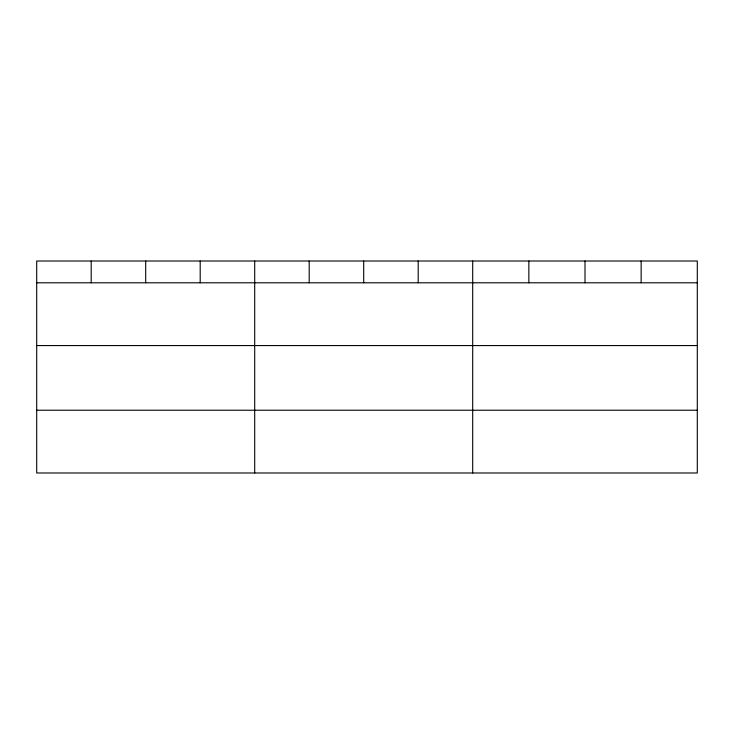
<?xml version="1.0" encoding="UTF-8"?>
<svg xmlns="http://www.w3.org/2000/svg" width="734" height="734" viewBox="0 0 734 734"><rect width="100%" height="100%" fill="white"/><g stroke="black" fill="none" stroke-linecap="round" stroke-linejoin="round"><path stroke-width="1.1" d="M697.3 345.558L697.3 261.01L36.7 261.01L36.7 472.99L697.3 472.99L697.3 345.558L36.7 345.558M36.7 282.792L697.3 282.792M36.7 410.223L697.3 410.223M641.149 261.01L641.149 282.792M584.998 261.01L584.998 282.792M528.847 261.01L528.847 282.792M472.696 261.01L472.696 472.99M418.197 261.01L418.197 282.792M363.697 261.01L363.697 282.792M309.197 261.01L309.197 282.792M254.698 261.01L254.698 472.99M200.198 261.01L200.198 282.792M145.699 261.01L145.699 282.792M91.2 261.01L91.2 282.792"/></g></svg>
